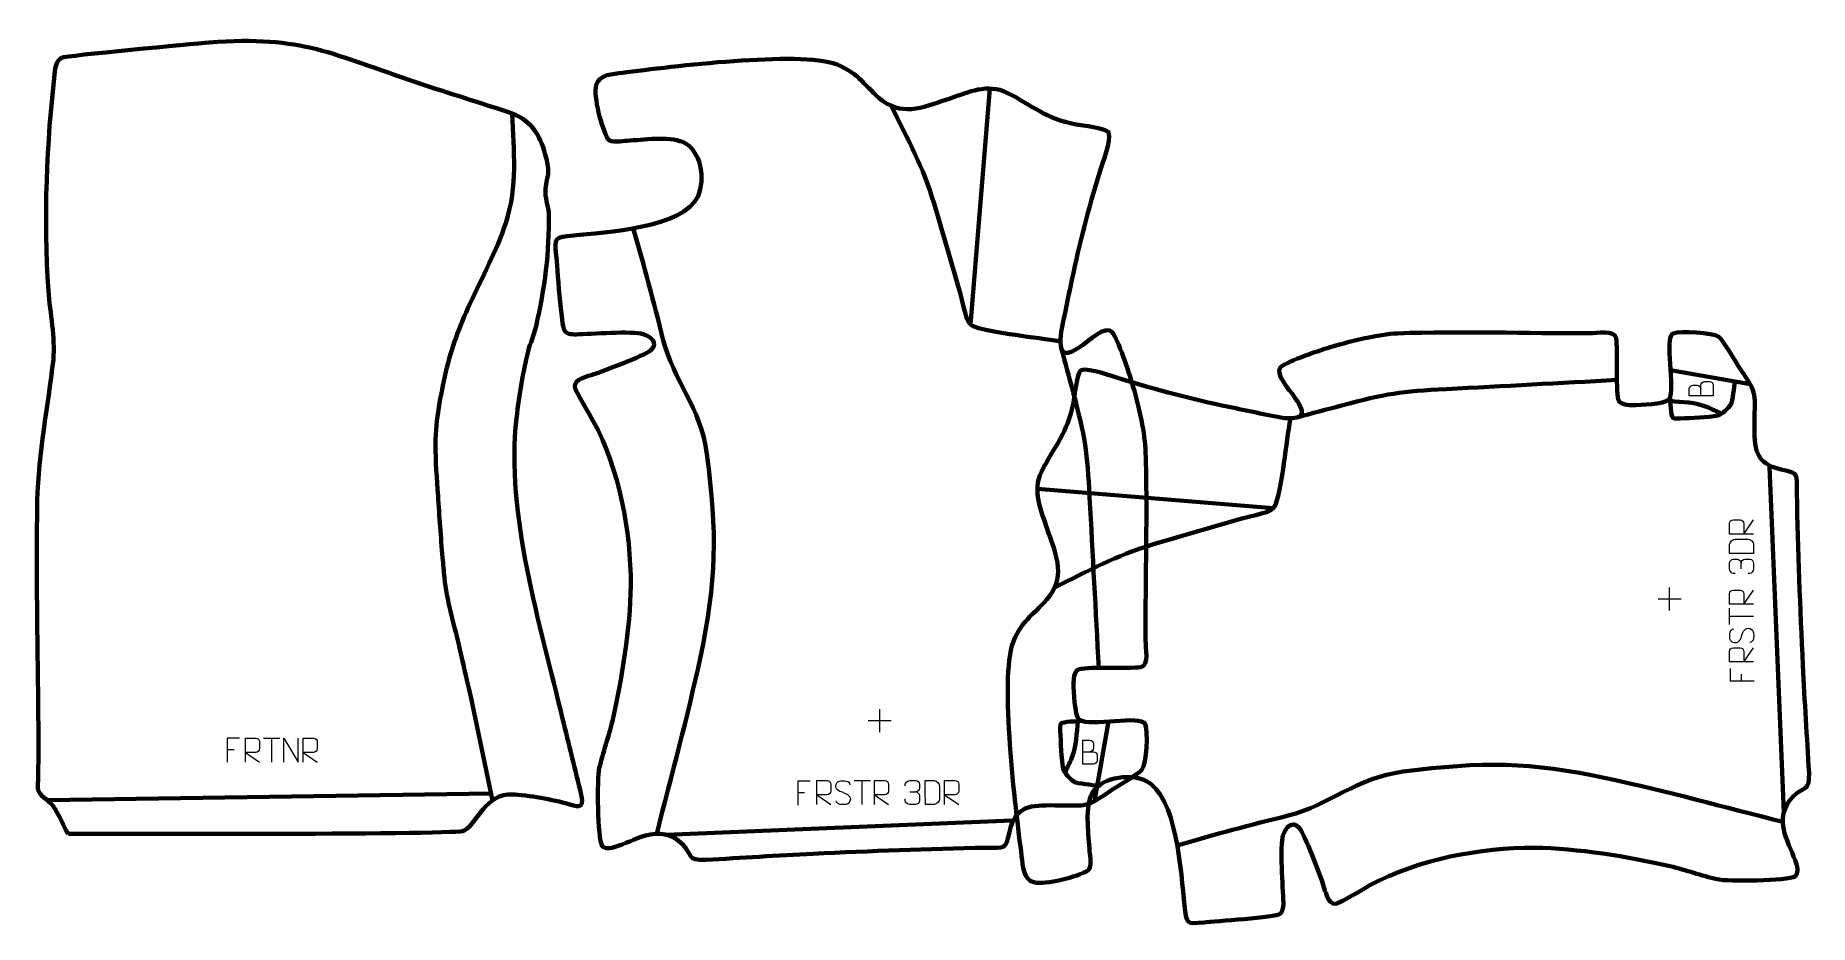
# Model space of a CAD drawing. Header units: metres. Extents: x 0 to 1846, y -93 to 832.
import ezdxf

# ---------------------------------------------------------------- set-up
doc = ezdxf.new("R2010")
doc.units = ezdxf.units.M

msp = doc.modelspace()

# ---------------------------------------------------------------- linework, layer by layer
at = {"layer": 'layer 2', "color": 142, "lineweight": 158}
for points in [[(972.7409, 531.1805), (972.7409, 531.1805), (992.7879, 776.5702), (992.7879, 776.5702)], [(1701.05865, 483.5229), (1701.05865, 483.5229), (1783.85575, 468.7911), (1783.85575, 468.7911)], [(1818.84735, 23.1896), (1818.84735, 23.1896), (1803.95535, 382.941), (1803.95535, 382.941)], [(1287.66685, 339.8882), (1287.66685, 339.8882), (1042.27715, 359.9352), (1042.27715, 359.9352)], [(1116.3756, 117.7887), (1116.3756, 117.7887), (1101.6438, 34.9916), (1101.6438, 34.9916)], [(656.0423, 0), (656.0423, 0), (1015.7937, 14.892), (1015.7937, 14.892)]]:
    msp.add_open_spline(points, degree=3, dxfattribs=at)
for points, knots in [([(890.3159, 758.5182), (907.8079, 722.7639), (923.4324, 695.1135), (934.7521, 656.8321), (934.7521, 656.8321), (945.9935, 618.8162), (957.8419, 580.7035), (967.4176, 542.2621), (967.4176, 542.2621), (969.6175, 533.4308), (972.6067, 530.0949), (977.3467, 528.4632), (977.3467, 528.4632), (995.6511, 522.1621), (1042.4618, 517.413), (1064.8522, 513.6054), (1064.8522, 513.6054), (1064.8522, 513.6054), (1066.3364, 513.353), (1066.3364, 513.353)], [0, 0, 0, 0, 0.1666666667, 0.1666666667, 0.1666666667, 0.1666666667, 0.3333333333, 0.3333333333, 0.3333333333, 0.3333333333, 0.5, 0.5, 0.5, 0.5, 0.6666666667, 0.6666666667, 0.6666666667, 0.6666666667, 1, 1, 1, 1]), ([(621.6809, 631.0582), (633.1923, 592.5151), (643.043, 554.6867), (652.8082, 515.7031), (652.8082, 515.7031), (663.8283, 471.7099), (692.075, 445.634), (698.5375, 395.9111), (698.5375, 395.9111), (709.2352, 313.6029), (708.8096, 265.0135), (691.384, 183.4405), (691.384, 183.4405), (678.2969, 122.1776), (661.5036, 61.7694), (646.3022, 1.013)], [0, 0, 0, 0, 0.2, 0.2, 0.2, 0.2, 0.4, 0.4, 0.4, 0.4, 0.6, 0.6, 0.6, 0.6, 1, 1, 1, 1]), ([(1106.1474, 173.7101), (1102.9795, 232.799), (1099.8116, 291.8878), (1096.6439, 350.9767), (1096.6439, 350.9767), (1094.1739, 398.3089), (1091.9925, 413.9846), (1079.5728, 460.2146), (1079.5728, 460.2146), (1075.4215, 475.667), (1071.2702, 491.1195), (1067.1189, 506.5719)], [0, 0, 0, 0, 0.25, 0.25, 0.25, 0.25, 0.5, 0.5, 0.5, 0.5, 1, 1, 1, 1]), ([(1645.13725, 473.2947), (1586.04835, 470.1268), (1526.95955, 466.9589), (1467.87065, 463.7912), (1467.87065, 463.7912), (1420.53845, 461.3212), (1404.86275, 459.1398), (1358.63275, 446.7201), (1358.63275, 446.7201), (1343.18035, 442.5688), (1327.72785, 438.4175), (1312.27545, 434.2662)], [0, 0, 0, 0, 0.25, 0.25, 0.25, 0.25, 0.5, 0.5, 0.5, 0.5, 1, 1, 1, 1]), ([(1767.72255, 471.6617), (1767.01665, 466.5758), (1765.68895, 451.2955), (1763.62285, 447.7457), (1763.62285, 447.7457), (1761.57405, 444.2257), (1754.32475, 437.1918), (1750.28985, 436.357), (1750.28985, 436.357), (1740.03785, 434.236), (1722.38015, 433.963), (1711.09475, 433.1271), (1711.09475, 433.1271), (1709.55495, 433.0142), (1704.41195, 432.863), (1703.23065, 433.8692), (1703.23065, 433.8692), (1701.12105, 435.6662), (1700.62355, 451.7633), (1700.33825, 455.316)], [0, 0, 0, 0, 0.1666666667, 0.1666666667, 0.1666666667, 0.1666666667, 0.3333333333, 0.3333333333, 0.3333333333, 0.3333333333, 0.5, 0.5, 0.5, 0.5, 0.6666666667, 0.6666666667, 0.6666666667, 0.6666666667, 1, 1, 1, 1]), ([(1700.57015, 451.4729), (1712.90035, 450.2308), (1727.04945, 450.0823), (1738.50885, 445.3173), (1738.50885, 445.3173), (1743.77265, 443.1286), (1748.92145, 440.5822), (1754.10545, 438.2045)], [0, 0, 0, 0, 0.3333333333, 0.3333333333, 0.3333333333, 0.3333333333, 1, 1, 1, 1]), ([(1060.32915, 257.4632), (1096.08345, 274.9552), (1123.73385, 290.5797), (1162.01525, 301.8994), (1162.01525, 301.8994), (1200.03115, 313.1408), (1238.14385, 324.9892), (1276.58525, 334.5649), (1276.58525, 334.5649), (1285.41655, 336.7648), (1288.75245, 339.754), (1290.38415, 344.494), (1290.38415, 344.494), (1296.68525, 362.7984), (1301.43435, 409.6091), (1305.24195, 431.9995), (1305.24195, 431.9995), (1305.24195, 431.9995), (1305.49435, 433.4837), (1305.49435, 433.4837)], [0, 0, 0, 0, 0.1666666667, 0.1666666667, 0.1666666667, 0.1666666667, 0.3333333333, 0.3333333333, 0.3333333333, 0.3333333333, 0.5, 0.5, 0.5, 0.5, 0.6666666667, 0.6666666667, 0.6666666667, 0.6666666667, 1, 1, 1, 1]), ([(1104.5144, 51.1248), (1099.4285, 51.8307), (1084.1482, 53.1584), (1080.5984, 55.2245), (1080.5984, 55.2245), (1077.0784, 57.2733), (1070.0445, 64.5226), (1069.2097, 68.5575), (1069.2097, 68.5575), (1067.0887, 78.8095), (1066.8157, 96.4672), (1065.9798, 107.7526), (1065.9798, 107.7526), (1065.8669, 109.2924), (1065.7157, 114.4354), (1066.7219, 115.6167), (1066.7219, 115.6167), (1068.5189, 117.7263), (1084.616, 118.2238), (1088.1687, 118.5091)], [0, 0, 0, 0, 0.1666666667, 0.1666666667, 0.1666666667, 0.1666666667, 0.3333333333, 0.3333333333, 0.3333333333, 0.3333333333, 0.5, 0.5, 0.5, 0.5, 0.6666666667, 0.6666666667, 0.6666666667, 0.6666666667, 1, 1, 1, 1]), ([(1084.3256, 118.2772), (1083.0835, 105.947), (1082.935, 91.7979), (1078.17, 80.3385), (1078.17, 80.3385), (1075.9813, 75.0747), (1073.4349, 69.9259), (1071.0572, 64.7419)], [0, 0, 0, 0, 0.3333333333, 0.3333333333, 0.3333333333, 0.3333333333, 1, 1, 1, 1]), ([(1187.78915, -11.1718), (1226.33225, 0.3396), (1264.16065, 10.1903), (1303.14425, 19.9555), (1303.14425, 19.9555), (1347.13745, 30.9756), (1373.21335, 59.2223), (1422.93625, 65.6848), (1422.93625, 65.6848), (1505.24445, 76.3825), (1553.83385, 75.9569), (1635.40685, 58.5313), (1635.40685, 58.5313), (1696.66975, 45.4442), (1757.07795, 28.6509), (1817.83435, 13.4495)], [0, 0, 0, 0, 0.2, 0.2, 0.2, 0.2, 0.4, 0.4, 0.4, 0.4, 0.6, 0.6, 0.6, 0.6, 1, 1, 1, 1])]:
    msp.add_open_spline(points, degree=3, knots=knots, dxfattribs=at)
at = {"layer": 'layer 2', "color": 140, "lineweight": 158}
msp.add_open_spline([(495.9802, 750.7533), (497.1494, 710.1525), (502.102, 676.3237), (489.2153, 636.5857), (489.2153, 636.5857), (479.8055, 607.5695), (464.4442, 580.1007), (451.7898, 552.3595), (451.7898, 552.3595), (441.1708, 528.976), (432.6564, 506.7631), (426.8456, 481.6636), (426.8456, 481.6636), (421.455, 456.1812), (416.3695, 433.0463), (416.1277, 406.7761), (416.1277, 406.7761), (416.0425, 388.7861), (417.6534, 370.728), (418.7971, 352.7795), (418.7971, 352.7795), (420.1502, 331.2616), (421.6745, 309.771), (423.4981, 288.2874), (423.4981, 288.2874), (424.1006, 281.3281), (424.7558, 274.3802), (425.4625, 267.4307), (425.4625, 267.4307), (427.8371, 244.2498), (434.987, 220.7574), (440.2601, 198.0278), (440.2601, 198.0278), (443.5301, 183.8151), (446.8, 169.6024), (450.0699, 155.3897), (450.0699, 155.3897), (450.9719, 151.469), (451.874, 147.5482), (452.776, 143.6275), (452.776, 143.6275), (452.776, 143.6275), (475.4515, 35.7881), (475.4515, 35.7881)], degree=3, knots=[0, 0, 0, 0, 0.0833333333, 0.0833333333, 0.0833333333, 0.0833333333, 0.1666666667, 0.1666666667, 0.1666666667, 0.1666666667, 0.25, 0.25, 0.25, 0.25, 0.3333333333, 0.3333333333, 0.3333333333, 0.3333333333, 0.4166666667, 0.4166666667, 0.4166666667, 0.4166666667, 0.5, 0.5, 0.5, 0.5, 0.5833333333, 0.5833333333, 0.5833333333, 0.5833333333, 0.6666666667, 0.6666666667, 0.6666666667, 0.6666666667, 0.75, 0.75, 0.75, 0.75, 0.8333333333, 0.8333333333, 0.8333333333, 0.8333333333, 1, 1, 1, 1], dxfattribs=at)
at = {"layer": 'layer 2', "color": 250, "lineweight": 9}
for points, knots in [([(1732.42195, 456.8633), (1732.42155, 460.5019), (1732.42155, 464.089), (1732.42195, 467.7284), (1732.42195, 467.7284), (1732.43925, 469.7038), (1734.17535, 471.6274), (1736.22495, 471.6274), (1736.22495, 471.6274), (1737.35355, 471.627), (1740.40295, 471.627), (1741.53185, 471.6274), (1741.53185, 471.6274), (1743.38975, 471.645), (1745.40365, 470.1029), (1745.38675, 467.7814), (1745.38675, 467.7814), (1745.38635, 464.1416), (1745.38635, 460.5022), (1745.38675, 456.8633), (1745.38675, 456.8633), (1737.06845, 456.8633), (1728.75065, 456.8633), (1720.43315, 456.8633), (1720.43315, 456.8633), (1720.43315, 459.237), (1720.43315, 461.6111), (1720.43315, 463.9853), (1720.43315, 463.9853), (1720.41555, 465.6661), (1722.32605, 467.7629), (1724.28845, 467.7806), (1724.28845, 467.7806), (1726.35455, 467.7802), (1726.50055, 467.7802), (1728.56705, 467.7806), (1728.56705, 467.7806), (1730.63315, 467.7979), (1732.43925, 465.9434), (1732.42195, 463.9334)], [0, 0, 0, 0, 0.0909090909, 0.0909090909, 0.0909090909, 0.0909090909, 0.1818181818, 0.1818181818, 0.1818181818, 0.1818181818, 0.2727272727, 0.2727272727, 0.2727272727, 0.2727272727, 0.3636363636, 0.3636363636, 0.3636363636, 0.3636363636, 0.4545454545, 0.4545454545, 0.4545454545, 0.4545454545, 0.5454545455, 0.5454545455, 0.5454545455, 0.5454545455, 0.6363636364, 0.6363636364, 0.6363636364, 0.6363636364, 0.7272727273, 0.7272727273, 0.7272727273, 0.7272727273, 0.8181818182, 0.8181818182, 0.8181818182, 0.8181818182, 1, 1, 1, 1]), ([(1787.35755, 312.9372), (1787.35755, 312.9372), (1762.40405, 312.9372), (1762.40405, 312.9372), (1762.40405, 312.9372), (1762.40405, 316.532), (1762.40405, 320.1275), (1762.40405, 323.7227), (1762.40405, 323.7227), (1762.44175, 326.048), (1763.93175, 327.6053), (1766.29815, 327.6012), (1766.29815, 327.6012), (1768.33365, 327.6008), (1771.39305, 327.6008), (1773.42905, 327.6012), (1773.42905, 327.6012), (1775.30455, 327.5947), (1777.24635, 325.7824), (1777.26545, 323.7729), (1777.26545, 323.7729), (1777.26545, 323.7729), (1777.26545, 312.9372), (1777.26545, 312.9372), (1777.26545, 312.9372), (1777.26545, 312.9372), (1787.35755, 327.5919), (1787.35755, 327.5919)], [0, 0, 0, 0, 0.125, 0.125, 0.125, 0.125, 0.25, 0.25, 0.25, 0.25, 0.375, 0.375, 0.375, 0.375, 0.5, 0.5, 0.5, 0.5, 0.625, 0.625, 0.625, 0.625, 0.75, 0.75, 0.75, 0.75, 1, 1, 1, 1]), ([(1787.32945, 292.877), (1787.32905, 295.2088), (1787.35305, 300.159), (1787.35335, 302.4905), (1787.35335, 302.4905), (1787.45875, 304.4155), (1783.91715, 307.7341), (1781.89985, 307.7229), (1781.89985, 307.7229), (1776.12975, 307.7225), (1773.96005, 307.7225), (1768.19075, 307.7229), (1768.19075, 307.7229), (1766.05265, 307.7186), (1762.39255, 304.3441), (1762.40605, 302.1917), (1762.40605, 302.1917), (1762.40605, 299.866), (1762.40605, 295.1417), (1762.40605, 292.8156), (1762.40605, 292.8156), (1768.15295, 292.816), (1781.58215, 292.8773), (1787.32945, 292.877)], [0, 0, 0, 0, 0.1428571429, 0.1428571429, 0.1428571429, 0.1428571429, 0.2857142857, 0.2857142857, 0.2857142857, 0.2857142857, 0.4285714286, 0.4285714286, 0.4285714286, 0.4285714286, 0.5714285714, 0.5714285714, 0.5714285714, 0.5714285714, 0.7142857143, 0.7142857143, 0.7142857143, 0.7142857143, 1, 1, 1, 1]), ([(1768.08835, 271.9047), (1768.08835, 271.9047), (1766.23115, 271.9047), (1766.23115, 271.9047), (1766.23115, 271.9047), (1764.48925, 271.8904), (1762.37115, 274.5549), (1762.39385, 276.614), (1762.39385, 276.614), (1762.39385, 278.6781), (1762.39385, 280.7421), (1762.39385, 282.8058), (1762.39385, 282.8058), (1762.38505, 285.0003), (1764.23185, 286.5986), (1766.14395, 286.643), (1766.14395, 286.643), (1767.57905, 286.6426), (1769.01415, 286.6426), (1770.44965, 286.643), (1770.44965, 286.643), (1772.10315, 286.5944), (1774.33315, 284.9918), (1774.32315, 282.7935), (1774.32315, 282.7935), (1774.33435, 284.9972), (1776.13755, 286.6052), (1778.19705, 286.6592), (1778.19705, 286.6592), (1779.98175, 286.6588), (1781.76645, 286.6588), (1783.55155, 286.6592), (1783.55155, 286.6592), (1785.61295, 286.6693), (1787.37605, 284.6144), (1787.36795, 282.7935), (1787.36795, 282.7935), (1787.36765, 280.7282), (1787.36765, 278.663), (1787.36795, 276.5974), (1787.36795, 276.5974), (1787.35645, 274.4288), (1784.95625, 271.8978), (1783.49445, 271.8792), (1783.49445, 271.8792), (1783.49445, 271.8792), (1781.58585, 271.8792), (1781.58585, 271.8792)], [0, 0, 0, 0, 0.0769230769, 0.0769230769, 0.0769230769, 0.0769230769, 0.1538461538, 0.1538461538, 0.1538461538, 0.1538461538, 0.2307692308, 0.2307692308, 0.2307692308, 0.2307692308, 0.3076923077, 0.3076923077, 0.3076923077, 0.3076923077, 0.3846153846, 0.3846153846, 0.3846153846, 0.3846153846, 0.4615384615, 0.4615384615, 0.4615384615, 0.4615384615, 0.5384615385, 0.5384615385, 0.5384615385, 0.5384615385, 0.6153846154, 0.6153846154, 0.6153846154, 0.6153846154, 0.6923076923, 0.6923076923, 0.6923076923, 0.6923076923, 0.7692307692, 0.7692307692, 0.7692307692, 0.7692307692, 0.8461538462, 0.8461538462, 0.8461538462, 0.8461538462, 1, 1, 1, 1]), ([(1787.35755, 239.9372), (1787.35755, 239.9372), (1762.40405, 239.9372), (1762.40405, 239.9372), (1762.40405, 239.9372), (1762.40405, 243.532), (1762.40405, 247.1275), (1762.40405, 250.7227), (1762.40405, 250.7227), (1762.44175, 253.048), (1763.93175, 254.6053), (1766.29815, 254.6012), (1766.29815, 254.6012), (1768.33365, 254.6008), (1771.39305, 254.6008), (1773.42905, 254.6012), (1773.42905, 254.6012), (1775.30455, 254.5947), (1777.24635, 252.7824), (1777.26545, 250.7729), (1777.26545, 250.7729), (1777.26545, 250.7729), (1777.26545, 239.9372), (1777.26545, 239.9372), (1777.26545, 239.9372), (1777.26545, 239.9372), (1787.35755, 254.5919), (1787.35755, 254.5919)], [0, 0, 0, 0, 0.125, 0.125, 0.125, 0.125, 0.25, 0.25, 0.25, 0.25, 0.375, 0.375, 0.375, 0.375, 0.5, 0.5, 0.5, 0.5, 0.625, 0.625, 0.625, 0.625, 0.75, 0.75, 0.75, 0.75, 1, 1, 1, 1]), ([(1774.88075, 207.2693), (1773.41035, 203.021), (1771.61455, 198.1129), (1766.09425, 200.118), (1766.09425, 200.118), (1761.95435, 201.6215), (1762.34285, 206.8351), (1762.94395, 210.4387), (1762.94395, 210.4387), (1763.42115, 213.2993), (1764.63435, 214.164), (1766.71845, 214.4746)], [0, 0, 0, 0, 0.25, 0.25, 0.25, 0.25, 0.5, 0.5, 0.5, 0.5, 1, 1, 1, 1]), ([(1774.88085, 207.2693), (1776.52755, 211.2879), (1778.41585, 216.3174), (1783.77615, 214.4834), (1783.77615, 214.4834), (1788.04255, 213.0236), (1787.78585, 208.1128), (1787.23115, 204.3867), (1787.23115, 204.3867), (1786.82135, 201.6367), (1785.60785, 200.4158), (1783.49565, 200.0378)], [0, 0, 0, 0, 0.25, 0.25, 0.25, 0.25, 0.5, 0.5, 0.5, 0.5, 1, 1, 1, 1]), ([(1787.35745, 179.9372), (1787.35745, 179.9372), (1762.40395, 179.9372), (1762.40395, 179.9372), (1762.40395, 179.9372), (1762.40395, 183.532), (1762.40395, 187.1275), (1762.40395, 190.7227), (1762.40395, 190.7227), (1762.44165, 193.048), (1763.93165, 194.6053), (1766.29805, 194.6012), (1766.29805, 194.6012), (1768.33355, 194.6008), (1771.39295, 194.6008), (1773.42895, 194.6012), (1773.42895, 194.6012), (1775.30445, 194.5947), (1777.24625, 192.7824), (1777.26535, 190.7729), (1777.26535, 190.7729), (1777.26535, 190.7729), (1777.26535, 179.9372), (1777.26535, 179.9372), (1777.26535, 179.9372), (1777.26535, 179.9372), (1787.35745, 194.5919), (1787.35745, 194.5919)], [0, 0, 0, 0, 0.125, 0.125, 0.125, 0.125, 0.25, 0.25, 0.25, 0.25, 0.375, 0.375, 0.375, 0.375, 0.5, 0.5, 0.5, 0.5, 0.625, 0.625, 0.625, 0.625, 0.75, 0.75, 0.75, 0.75, 1, 1, 1, 1]), ([(1763.00105, 172.9751), (1763.00105, 172.9751), (1763.00105, 160.1011), (1763.00105, 160.1011), (1763.00105, 160.1011), (1763.00105, 160.1011), (1787.95465, 160.1011), (1787.95465, 160.1011)], [0, 0, 0, 0, 0.3333333333, 0.3333333333, 0.3333333333, 0.3333333333, 1, 1, 1, 1]), ([(1089.716, 86.4254), (1093.3546, 86.4258), (1096.9417, 86.4258), (1100.5811, 86.4254), (1100.5811, 86.4254), (1102.5565, 86.4081), (1104.4801, 84.672), (1104.4801, 82.6224), (1104.4801, 82.6224), (1104.4797, 81.4938), (1104.4797, 78.4444), (1104.4801, 77.3155), (1104.4801, 77.3155), (1104.4977, 75.4576), (1102.9556, 73.4437), (1100.6341, 73.4606), (1100.6341, 73.4606), (1096.9943, 73.461), (1093.3549, 73.461), (1089.716, 73.4606), (1089.716, 73.4606), (1089.716, 81.7789), (1089.716, 90.0967), (1089.716, 98.4142), (1089.716, 98.4142), (1092.0897, 98.4142), (1094.4638, 98.4142), (1096.838, 98.4142), (1096.838, 98.4142), (1098.5188, 98.4318), (1100.6156, 96.5213), (1100.6333, 94.5589), (1100.6333, 94.5589), (1100.6329, 92.4928), (1100.6329, 92.3468), (1100.6333, 90.2803), (1100.6333, 90.2803), (1100.6506, 88.2142), (1098.7961, 86.4081), (1096.7861, 86.4254)], [0, 0, 0, 0, 0.0909090909, 0.0909090909, 0.0909090909, 0.0909090909, 0.1818181818, 0.1818181818, 0.1818181818, 0.1818181818, 0.2727272727, 0.2727272727, 0.2727272727, 0.2727272727, 0.3636363636, 0.3636363636, 0.3636363636, 0.3636363636, 0.4545454545, 0.4545454545, 0.4545454545, 0.4545454545, 0.5454545455, 0.5454545455, 0.5454545455, 0.5454545455, 0.6363636364, 0.6363636364, 0.6363636364, 0.6363636364, 0.7272727273, 0.7272727273, 0.7272727273, 0.7272727273, 0.8181818182, 0.8181818182, 0.8181818182, 0.8181818182, 1, 1, 1, 1]), ([(805.8278, 55.8463), (805.8278, 55.8463), (792.9538, 55.8463), (792.9538, 55.8463), (792.9538, 55.8463), (792.9538, 55.8463), (792.9538, 30.8927), (792.9538, 30.8927)], [0, 0, 0, 0, 0.3333333333, 0.3333333333, 0.3333333333, 0.3333333333, 1, 1, 1, 1]), ([(812.7899, 31.4899), (812.7899, 31.4899), (812.7899, 56.4434), (812.7899, 56.4434), (812.7899, 56.4434), (816.3847, 56.4434), (819.9802, 56.4434), (823.5754, 56.4434), (823.5754, 56.4434), (825.9007, 56.4057), (827.458, 54.9157), (827.4539, 52.5493), (827.4539, 52.5493), (827.4535, 50.5138), (827.4535, 47.4544), (827.4539, 45.4184), (827.4539, 45.4184), (827.4474, 43.5429), (825.6351, 41.6011), (823.6256, 41.582), (823.6256, 41.582), (823.6256, 41.582), (812.7899, 41.582), (812.7899, 41.582), (812.7899, 41.582), (812.7899, 41.582), (827.4446, 31.4899), (827.4446, 31.4899)], [0, 0, 0, 0, 0.125, 0.125, 0.125, 0.125, 0.25, 0.25, 0.25, 0.25, 0.375, 0.375, 0.375, 0.375, 0.5, 0.5, 0.5, 0.5, 0.625, 0.625, 0.625, 0.625, 0.75, 0.75, 0.75, 0.75, 1, 1, 1, 1]), ([(840.122, 43.9666), (835.8737, 45.437), (830.9656, 47.2328), (832.9707, 52.7531), (832.9707, 52.7531), (834.4742, 56.893), (839.6878, 56.5045), (843.2914, 55.9034), (843.2914, 55.9034), (846.152, 55.4262), (847.0167, 54.213), (847.3273, 52.1289)], [0, 0, 0, 0, 0.25, 0.25, 0.25, 0.25, 0.5, 0.5, 0.5, 0.5, 1, 1, 1, 1]), ([(872.7899, 31.4898), (872.7899, 31.4898), (872.7899, 56.4433), (872.7899, 56.4433), (872.7899, 56.4433), (876.3847, 56.4433), (879.9802, 56.4433), (883.5754, 56.4433), (883.5754, 56.4433), (885.9007, 56.4056), (887.458, 54.9156), (887.4539, 52.5492), (887.4539, 52.5492), (887.4535, 50.5137), (887.4535, 47.4543), (887.4539, 45.4183), (887.4539, 45.4183), (887.4474, 43.5428), (885.6351, 41.601), (883.6256, 41.5819), (883.6256, 41.5819), (883.6256, 41.5819), (872.7899, 41.5819), (872.7899, 41.5819), (872.7899, 41.5819), (872.7899, 41.5819), (887.4446, 31.4898), (887.4446, 31.4898)], [0, 0, 0, 0, 0.125, 0.125, 0.125, 0.125, 0.25, 0.25, 0.25, 0.25, 0.375, 0.375, 0.375, 0.375, 0.5, 0.5, 0.5, 0.5, 0.625, 0.625, 0.625, 0.625, 0.75, 0.75, 0.75, 0.75, 1, 1, 1, 1]), ([(904.7574, 50.759), (904.7574, 50.759), (904.7574, 52.6162), (904.7574, 52.6162), (904.7574, 52.6162), (904.7431, 54.3581), (907.4076, 56.4762), (909.4667, 56.4535), (909.4667, 56.4535), (911.5308, 56.4535), (913.5948, 56.4535), (915.6585, 56.4535), (915.6585, 56.4535), (917.853, 56.4623), (919.4513, 54.6155), (919.4957, 52.7034), (919.4957, 52.7034), (919.4953, 51.2683), (919.4953, 49.8332), (919.4957, 48.3977), (919.4957, 48.3977), (919.4471, 46.7442), (917.8445, 44.5142), (915.6462, 44.5242), (915.6462, 44.5242), (917.8499, 44.513), (919.4579, 42.7098), (919.5119, 40.6503), (919.5119, 40.6503), (919.5115, 38.8656), (919.5115, 37.0809), (919.5119, 35.2958), (919.5119, 35.2958), (919.522, 33.2344), (917.4671, 31.4713), (915.6462, 31.4794), (915.6462, 31.4794), (913.5809, 31.4797), (911.5157, 31.4797), (909.4501, 31.4794), (909.4501, 31.4794), (907.2815, 31.4909), (904.7505, 33.8911), (904.7319, 35.3529), (904.7319, 35.3529), (904.7319, 35.3529), (904.7319, 37.2615), (904.7319, 37.2615)], [0, 0, 0, 0, 0.0769230769, 0.0769230769, 0.0769230769, 0.0769230769, 0.1538461538, 0.1538461538, 0.1538461538, 0.1538461538, 0.2307692308, 0.2307692308, 0.2307692308, 0.2307692308, 0.3076923077, 0.3076923077, 0.3076923077, 0.3076923077, 0.3846153846, 0.3846153846, 0.3846153846, 0.3846153846, 0.4615384615, 0.4615384615, 0.4615384615, 0.4615384615, 0.5384615385, 0.5384615385, 0.5384615385, 0.5384615385, 0.6153846154, 0.6153846154, 0.6153846154, 0.6153846154, 0.6923076923, 0.6923076923, 0.6923076923, 0.6923076923, 0.7692307692, 0.7692307692, 0.7692307692, 0.7692307692, 0.8461538462, 0.8461538462, 0.8461538462, 0.8461538462, 1, 1, 1, 1]), ([(925.7297, 31.5179), (928.0615, 31.5183), (933.0117, 31.4943), (935.3432, 31.494), (935.3432, 31.494), (937.2682, 31.3886), (940.5868, 34.9302), (940.5756, 36.9475), (940.5756, 36.9475), (940.5752, 42.7176), (940.5752, 44.8873), (940.5756, 50.6566), (940.5756, 50.6566), (940.5713, 52.7947), (937.1968, 56.4548), (935.0444, 56.4413), (935.0444, 56.4413), (932.7187, 56.4413), (927.9944, 56.4413), (925.6683, 56.4413), (925.6683, 56.4413), (925.6687, 50.6944), (925.73, 37.2652), (925.7297, 31.5179)], [0, 0, 0, 0, 0.1428571429, 0.1428571429, 0.1428571429, 0.1428571429, 0.2857142857, 0.2857142857, 0.2857142857, 0.2857142857, 0.4285714286, 0.4285714286, 0.4285714286, 0.4285714286, 0.5714285714, 0.5714285714, 0.5714285714, 0.5714285714, 0.7142857143, 0.7142857143, 0.7142857143, 0.7142857143, 1, 1, 1, 1]), ([(945.7899, 31.4898), (945.7899, 31.4898), (945.7899, 56.4433), (945.7899, 56.4433), (945.7899, 56.4433), (949.3847, 56.4433), (952.9802, 56.4433), (956.5754, 56.4433), (956.5754, 56.4433), (958.9007, 56.4056), (960.458, 54.9156), (960.4539, 52.5492), (960.4539, 52.5492), (960.4535, 50.5137), (960.4535, 47.4543), (960.4539, 45.4183), (960.4539, 45.4183), (960.4474, 43.5428), (958.6351, 41.601), (956.6256, 41.5819), (956.6256, 41.5819), (956.6256, 41.5819), (945.7899, 41.5819), (945.7899, 41.5819), (945.7899, 41.5819), (945.7899, 41.5819), (960.4446, 31.4898), (960.4446, 31.4898)], [0, 0, 0, 0, 0.125, 0.125, 0.125, 0.125, 0.25, 0.25, 0.25, 0.25, 0.375, 0.375, 0.375, 0.375, 0.5, 0.5, 0.5, 0.5, 0.625, 0.625, 0.625, 0.625, 0.75, 0.75, 0.75, 0.75, 1, 1, 1, 1]), ([(840.122, 43.9665), (844.1406, 42.3198), (849.1701, 40.4315), (847.3361, 35.0712), (847.3361, 35.0712), (845.8763, 30.8048), (840.9655, 31.0615), (837.2394, 31.6162), (837.2394, 31.6162), (834.4894, 32.026), (833.2685, 33.2395), (832.8905, 35.3517)], [0, 0, 0, 0, 0.25, 0.25, 0.25, 0.25, 0.5, 0.5, 0.5, 0.5, 1, 1, 1, 1])]:
    msp.add_open_spline(points, degree=3, knots=knots, dxfattribs=at)
for points in [[(1774.33355, 276.6144), (1774.33355, 276.6144), (1774.33355, 282.8108), (1774.33355, 282.8108)], [(1688.01835, 245.3558), (1688.01835, 245.3558), (1711.99625, 245.3558), (1711.99625, 245.3558)], [(1700.00735, 233.3669), (1700.00735, 233.3669), (1700.00735, 257.3448), (1700.00735, 257.3448)], [(1787.35755, 227.2695), (1787.35755, 227.2695), (1762.40405, 227.2695), (1762.40405, 227.2695)], [(1762.42755, 218.7757), (1762.42755, 218.7757), (1762.42755, 235.7629), (1762.42755, 235.7629)], [(1774.88075, 160.1011), (1774.88075, 160.1011), (1774.88075, 167.2692), (1774.88075, 167.2692)], [(878.2085, 130.829), (878.2085, 130.829), (878.2085, 106.8511), (878.2085, 106.8511)], [(866.2196, 118.84), (866.2196, 118.84), (890.1975, 118.84), (890.1975, 118.84)], [(851.6284, 56.4198), (851.6284, 56.4198), (868.6156, 56.4198), (868.6156, 56.4198)], [(860.1222, 31.4898), (860.1222, 31.4898), (860.1222, 56.4433), (860.1222, 56.4433)], [(792.9538, 43.9666), (792.9538, 43.9666), (800.1219, 43.9666), (800.1219, 43.9666)], [(909.4671, 44.5138), (909.4671, 44.5138), (915.6635, 44.5138), (915.6635, 44.5138)]]:
    msp.add_open_spline(points, degree=3, dxfattribs=at)
at = {"layer": 'layer 2', "color": 140, "lineweight": 158}
msp.add_open_spline([(12.3653, 35.8591), (12.3653, 35.8591), (473.9842, 42.7666), (473.9842, 42.7666)], degree=3, dxfattribs=at)
at = {"layer": 'layer 3', "color": 242, "lineweight": 158}
for points, knots in [([(34.3071, 0.9238), (30.5519, 5.4138), (23.8957, 22.6268), (18.5195, 29.6823), (18.5195, 29.6823), (18.5195, 29.6823), (17.6938, 30.7659), (17.6938, 30.7659), (17.6938, 30.7659), (14.7003, 34.1152), (10.9288, 37.0691), (7.4402, 39.8985), (7.4402, 39.8985), (0.6139, 46.1388), (2.7537, 50.6766), (2.877, 59.609), (2.877, 59.609), (3.8517, 155.5283), (0, 251.8589), (1.8814, 347.5983), (1.8814, 347.5983), (3.37, 397.6779), (12.8248, 445.0557), (18.5956, 494.4752), (18.5956, 494.4752), (20.6403, 517.5353), (15.1325, 542.7734), (13.5035, 566.1992), (13.5035, 566.1992), (8.25, 641.7457), (11.565, 719.3568), (20.162, 794.6662), (20.162, 794.6662), (21.0612, 802.5434), (23.4511, 806.475), (27.1042, 808.488), (27.1042, 808.488), (31.8019, 811.0765), (163.9657, 822.7587), (180.6248, 824.5712), (180.6248, 824.5712), (278.9655, 831.8166), (308.4785, 812.2532), (397.6992, 782.443), (397.6992, 782.443), (430.3698, 771.5554), (463.3078, 761.5469), (495.9802, 750.7533), (495.9802, 750.7533), (518.3804, 741.7039), (525.6918, 725.8723), (531.49, 703.5958), (531.49, 703.5958), (535.6739, 686.7585), (532.2387, 687.4555), (530.644, 672.1881), (530.644, 672.1881), (529.6117, 662.3054), (533.639, 655.9748), (533.8911, 646.7227), (533.8911, 646.7227), (534.9679, 607.2013), (529.4948, 567.6996), (520.7839, 529.2256), (520.7839, 529.2256), (518.6538, 519.8174), (514.6008, 511.5807), (512.5365, 503.0415), (512.5365, 503.0415), (507.1689, 480.8375), (503.335, 459.7505), (500.3638, 433.3361), (500.3638, 433.3361), (489.1743, 333.8628), (525.115, 217.7504), (548.3898, 120.8072), (548.3898, 120.8072), (554.7291, 94.4248), (561.4365, 68.0458), (567.6949, 41.6746), (567.6949, 41.6746), (571.6809, 24.8791), (563.4911, 29.6863), (551.4856, 32.7914), (551.4856, 32.7914), (534.009, 37.2707), (509.4386, 42.1278), (491.5171, 41.9978), (491.5171, 41.9978), (465.0277, 39.0983), (457.6954, 7.6674), (444.2812, 3.8337), (444.2812, 3.8337), (430.867, 0), (34.3071, 0.9238), (34.3071, 0.9238)], [0, 0, 0, 0, 0.04, 0.04, 0.04, 0.04, 0.08, 0.08, 0.08, 0.08, 0.12, 0.12, 0.12, 0.12, 0.16, 0.16, 0.16, 0.16, 0.2, 0.2, 0.2, 0.2, 0.24, 0.24, 0.24, 0.24, 0.28, 0.28, 0.28, 0.28, 0.32, 0.32, 0.32, 0.32, 0.36, 0.36, 0.36, 0.36, 0.4, 0.4, 0.4, 0.4, 0.44, 0.44, 0.44, 0.44, 0.48, 0.48, 0.48, 0.48, 0.52, 0.52, 0.52, 0.52, 0.56, 0.56, 0.56, 0.56, 0.6, 0.6, 0.6, 0.6, 0.64, 0.64, 0.64, 0.64, 0.68, 0.68, 0.68, 0.68, 0.72, 0.72, 0.72, 0.72, 0.76, 0.76, 0.76, 0.76, 0.8, 0.8, 0.8, 0.8, 0.84, 0.84, 0.84, 0.84, 0.88, 0.88, 0.88, 0.88, 0.92, 0.92, 0.92, 0.92, 1, 1, 1, 1]), ([(673.423, 720.98), (657.7876, 726.9026), (632.503, 723.3582), (615.4435, 722.1981), (615.4435, 722.1981), (610.9612, 721.8183), (598.2334, 719.6984), (595.5496, 723.9428), (595.5496, 723.9428), (589.2253, 734.6457), (580.0915, 768.2823), (583.3732, 780.3412), (583.3732, 780.3412), (586.4085, 791.4947), (600.8263, 791.6344), (610.6231, 792.9129), (610.6231, 792.9129), (661.5764, 799.5623), (794.0435, 815.9444), (833.2756, 801.8433), (833.2756, 801.8433), (858.2587, 791.6044), (862.2633, 778.9052), (881.2009, 763.919), (881.2009, 763.919), (903.8862, 746.7386), (927.354, 758.6199), (951.3799, 766.3318), (951.3799, 766.3318), (970.9841, 772.9808), (990.4649, 782.0741), (1010.6748, 772.2853), (1010.6748, 772.2853), (1038.5248, 758.3939), (1049.7385, 745.4863), (1082.5425, 739.1058), (1082.5425, 739.1058), (1088.733, 738.1245), (1113.1599, 735.4226), (1116.3087, 731.238), (1116.3087, 731.238), (1119.2683, 721.874), (1109.9187, 699.1952), (1106.8334, 688.8805), (1106.8334, 688.8805), (1095.5484, 651.0865), (1086.1766, 616.128), (1078.1732, 577.4434), (1078.1732, 577.4434), (1074.2252, 558.3213), (1069.9826, 538.9043), (1066.526, 519.714), (1066.526, 519.714), (1064.9789, 496.678), (1072.4876, 497.8954), (1089.271, 509.6453), (1089.271, 509.6453), (1094.8442, 513.5471), (1113.3144, 530.6828), (1119.7944, 523.2566), (1119.7944, 523.2566), (1126.0368, 516.1027), (1137.9269, 479.853), (1140.9149, 469.6739), (1140.9149, 469.6739), (1146.7743, 449.7123), (1153.5748, 422.3139), (1154.6506, 401.5719), (1154.6506, 401.5719), (1157.0448, 334.9225), (1154.5112, 268.4616), (1154.7949, 201.8263), (1154.7949, 201.8263), (1154.8241, 194.9641), (1158.7135, 175.9792), (1149.7382, 174.5025), (1149.7382, 174.5025), (1138.6364, 172.676), (1088.9208, 175.2333), (1084.5157, 171.8092), (1084.5157, 171.8092), (1080.4094, 168.6178), (1079.8599, 162.0849), (1079.9206, 157.0106), (1079.9206, 157.0106), (1080.0054, 149.9171), (1080.9473, 124.5066), (1085.6935, 119.6481), (1085.6935, 119.6481), (1097.9717, 111.8387), (1149.6081, 125.3023), (1154.5749, 115.0785), (1154.5749, 115.0785), (1157.6057, 107.5684), (1155.7548, 74.006), (1150.9469, 67.7126), (1150.9469, 67.7126), (1147.1389, 62.7279), (1127.4333, 51.5627), (1120.9211, 47.3884), (1120.9211, 47.3884), (1091.3179, 27.5277), (1096.1179, 30.2451), (1060.3459, 30.5977), (1060.3459, 30.5977), (1035.6256, 30.7999), (1019.21, 30.723), (1013.1382, 2.6755), (1013.1382, 2.6755), (1009.016, -16.2796), (1008.366, -13.2088), (988.4141, -13.5346), (988.4141, -13.5346), (928.939, -14.6045), (868.5178, -16.9047), (809.0909, -19.8043), (809.0909, -19.8043), (771.7147, -21.6411), (734.7086, -23.9162), (697.3758, -26.2204), (697.3758, -26.2204), (676.8643, -26.6952), (684.2921, -21.4876), (673.0878, -9.8591), (673.0878, -9.8591), (662.5948, 1.0311), (648.6105, 3.0257), (634.5154, -0.7064), (634.5154, -0.7064), (622.9091, -4.2603), (613.4277, -9.5529), (602.1701, -13.0323), (602.1701, -13.0323), (594.9327, -15.2691), (591.5306, -13.6142), (589.5839, -11.7555), (589.5839, -11.7555), (584.6099, -3.8511), (584.0253, 58.5372), (586.5647, 69.5404), (586.5647, 69.5404), (590.3057, 85.75), (596.1686, 101.7621), (600.1104, 118.2235), (600.1104, 118.2235), (610.0909, 161.5992), (618.7007, 214.879), (619.3471, 259.2998), (619.3471, 259.2998), (619.4416, 316.057), (607.4883, 379.9959), (580.3038, 430.5442), (580.3038, 430.5442), (576.907, 436.6203), (561.7598, 461.6529), (561.0529, 466.0384), (561.0529, 466.0384), (559.7266, 474.2669), (574.8001, 477.1221), (580.837, 479.2345), (580.837, 479.2345), (591.8903, 483.1023), (632.529, 498.0732), (640.1715, 504.2168), (640.1715, 504.2168), (648.6485, 511.6964), (639.7163, 518.7597), (632.1927, 521.0759), (632.1927, 521.0759), (621.3584, 524.4112), (577.6322, 521.1051), (562.4895, 520.6964), (562.4895, 520.6964), (556.22, 520.5272), (552.625, 521.7505), (550.5404, 524.043), (550.5404, 524.043), (546.7821, 528.1759), (542.921, 592.7614), (541.7135, 602.9816), (541.7135, 602.9816), (539.4269, 622.3362), (540.3881, 621.4383), (559.5596, 623.5487), (559.5596, 623.5487), (592.2084, 627.2235), (674.4209, 631.0992), (689.2645, 664.6013), (689.2645, 664.6013), (697.0821, 682.2458), (692.5184, 712.3443), (673.423, 720.98)], [0, 0, 0, 0, 0.0204081633, 0.0204081633, 0.0204081633, 0.0204081633, 0.0408163265, 0.0408163265, 0.0408163265, 0.0408163265, 0.0612244898, 0.0612244898, 0.0612244898, 0.0612244898, 0.0816326531, 0.0816326531, 0.0816326531, 0.0816326531, 0.1020408163, 0.1020408163, 0.1020408163, 0.1020408163, 0.1224489796, 0.1224489796, 0.1224489796, 0.1224489796, 0.1428571429, 0.1428571429, 0.1428571429, 0.1428571429, 0.1632653061, 0.1632653061, 0.1632653061, 0.1632653061, 0.1836734694, 0.1836734694, 0.1836734694, 0.1836734694, 0.2040816327, 0.2040816327, 0.2040816327, 0.2040816327, 0.2244897959, 0.2244897959, 0.2244897959, 0.2244897959, 0.2448979592, 0.2448979592, 0.2448979592, 0.2448979592, 0.2653061224, 0.2653061224, 0.2653061224, 0.2653061224, 0.2857142857, 0.2857142857, 0.2857142857, 0.2857142857, 0.306122449, 0.306122449, 0.306122449, 0.306122449, 0.3265306122, 0.3265306122, 0.3265306122, 0.3265306122, 0.3469387755, 0.3469387755, 0.3469387755, 0.3469387755, 0.3673469388, 0.3673469388, 0.3673469388, 0.3673469388, 0.387755102, 0.387755102, 0.387755102, 0.387755102, 0.4081632653, 0.4081632653, 0.4081632653, 0.4081632653, 0.4285714286, 0.4285714286, 0.4285714286, 0.4285714286, 0.4489795918, 0.4489795918, 0.4489795918, 0.4489795918, 0.4693877551, 0.4693877551, 0.4693877551, 0.4693877551, 0.4897959184, 0.4897959184, 0.4897959184, 0.4897959184, 0.5102040816, 0.5102040816, 0.5102040816, 0.5102040816, 0.5306122449, 0.5306122449, 0.5306122449, 0.5306122449, 0.5510204082, 0.5510204082, 0.5510204082, 0.5510204082, 0.5714285714, 0.5714285714, 0.5714285714, 0.5714285714, 0.5918367347, 0.5918367347, 0.5918367347, 0.5918367347, 0.612244898, 0.612244898, 0.612244898, 0.612244898, 0.6326530612, 0.6326530612, 0.6326530612, 0.6326530612, 0.6530612245, 0.6530612245, 0.6530612245, 0.6530612245, 0.6734693878, 0.6734693878, 0.6734693878, 0.6734693878, 0.693877551, 0.693877551, 0.693877551, 0.693877551, 0.7142857143, 0.7142857143, 0.7142857143, 0.7142857143, 0.7346938776, 0.7346938776, 0.7346938776, 0.7346938776, 0.7551020408, 0.7551020408, 0.7551020408, 0.7551020408, 0.7755102041, 0.7755102041, 0.7755102041, 0.7755102041, 0.7959183673, 0.7959183673, 0.7959183673, 0.7959183673, 0.8163265306, 0.8163265306, 0.8163265306, 0.8163265306, 0.8367346939, 0.8367346939, 0.8367346939, 0.8367346939, 0.8571428571, 0.8571428571, 0.8571428571, 0.8571428571, 0.8775510204, 0.8775510204, 0.8775510204, 0.8775510204, 0.8979591837, 0.8979591837, 0.8979591837, 0.8979591837, 0.9183673469, 0.9183673469, 0.9183673469, 0.9183673469, 0.9387755102, 0.9387755102, 0.9387755102, 0.9387755102, 0.9591836735, 0.9591836735, 0.9591836735, 0.9591836735, 1, 1, 1, 1]), ([(1097.86735, 40.5703), (1091.94475, 24.9349), (1095.48915, -0.3497), (1096.64925, -17.4092), (1096.64925, -17.4092), (1097.02905, -21.8915), (1099.14895, -34.6193), (1094.90455, -37.3031), (1094.90455, -37.3031), (1084.20165, -43.6274), (1050.56505, -52.7612), (1038.50615, -49.4795), (1038.50615, -49.4795), (1027.35265, -46.4442), (1027.21295, -32.0264), (1025.93445, -22.2296), (1025.93445, -22.2296), (1019.28505, 28.7237), (1002.90295, 161.1908), (1017.00405, 200.4229), (1017.00405, 200.4229), (1027.24295, 225.406), (1039.94215, 229.4106), (1054.92835, 248.3482), (1054.92835, 248.3482), (1072.10875, 271.0335), (1060.22745, 294.5013), (1052.51555, 318.5272), (1052.51555, 318.5272), (1045.86655, 338.1314), (1036.77325, 357.6122), (1046.56205, 377.8221), (1046.56205, 377.8221), (1060.45345, 405.6721), (1073.36105, 416.8858), (1079.74155, 449.6898), (1079.74155, 449.6898), (1080.72285, 455.8803), (1083.42475, 480.3072), (1087.60935, 483.456), (1087.60935, 483.456), (1096.97335, 486.4156), (1119.65215, 477.066), (1129.96685, 473.9807), (1129.96685, 473.9807), (1167.76085, 462.6957), (1202.71935, 453.3239), (1241.40395, 445.3205), (1241.40395, 445.3205), (1260.52605, 441.3725), (1279.94305, 437.1299), (1299.13335, 433.6733), (1299.13335, 433.6733), (1322.16935, 432.1262), (1320.95195, 439.6349), (1309.20205, 456.4183), (1309.20205, 456.4183), (1305.30025, 461.9915), (1288.16455, 480.4617), (1295.59075, 486.9417), (1295.59075, 486.9417), (1302.74465, 493.1841), (1338.99435, 505.0742), (1349.17345, 508.0622), (1349.17345, 508.0622), (1369.13505, 513.9216), (1396.53345, 520.7221), (1417.27545, 521.7979), (1417.27545, 521.7979), (1483.92485, 524.1921), (1550.38575, 521.6585), (1617.02105, 521.9422), (1617.02105, 521.9422), (1623.88325, 521.9714), (1642.86815, 525.8608), (1644.34485, 516.8855), (1644.34485, 516.8855), (1646.17135, 505.7837), (1643.61405, 456.0681), (1647.03815, 451.663), (1647.03815, 451.663), (1650.22955, 447.5567), (1656.76245, 447.0072), (1661.83675, 447.0679), (1661.83675, 447.0679), (1668.93025, 447.1527), (1694.34075, 448.0946), (1699.19925, 452.8408), (1699.19925, 452.8408), (1707.00865, 465.119), (1693.54505, 516.7554), (1703.76885, 521.7222), (1703.76885, 521.7222), (1711.27895, 524.753), (1744.84135, 522.9021), (1751.13475, 518.0942), (1751.13475, 518.0942), (1756.11945, 514.2862), (1767.28465, 494.5806), (1771.45895, 488.0684), (1771.45895, 488.0684), (1791.31965, 458.4652), (1788.60225, 463.2652), (1788.24965, 427.4932), (1788.24965, 427.4932), (1788.04745, 402.7729), (1788.12435, 386.3573), (1816.17185, 380.2855), (1816.17185, 380.2855), (1835.12695, 376.1633), (1832.05615, 375.5133), (1832.38195, 355.5614), (1832.38195, 355.5614), (1833.45185, 296.0863), (1835.75205, 235.6651), (1838.65165, 176.2382), (1838.65165, 176.2382), (1840.48845, 138.862), (1842.76355, 101.8559), (1845.06775, 64.5231), (1845.06775, 64.5231), (1845.54255, 44.0116), (1840.33495, 51.4394), (1828.70645, 40.2351), (1828.70645, 40.2351), (1817.81625, 29.7421), (1815.82165, 15.7578), (1819.55375, 1.6627), (1819.55375, 1.6627), (1823.10765, -9.9436), (1828.40025, -19.425), (1831.87965, -30.6826), (1831.87965, -30.6826), (1834.11645, -37.92), (1832.46155, -41.3221), (1830.60285, -43.2688), (1830.60285, -43.2688), (1822.69845, -48.2428), (1760.31015, -48.8274), (1749.30695, -46.288), (1749.30695, -46.288), (1733.09735, -42.547), (1717.08525, -36.6841), (1700.62385, -32.7423), (1700.62385, -32.7423), (1657.24815, -22.7618), (1603.96835, -14.152), (1559.54755, -13.5056), (1559.54755, -13.5056), (1502.79035, -13.4111), (1438.85145, -25.3644), (1388.30315, -52.5489), (1388.30315, -52.5489), (1382.22705, -55.9457), (1357.19445, -71.0929), (1352.80895, -71.7998), (1352.80895, -71.7998), (1344.58045, -73.1261), (1341.72525, -58.0526), (1339.61285, -52.0157), (1339.61285, -52.0157), (1335.74505, -40.9624), (1320.77415, -0.3237), (1314.63055, 7.3188), (1314.63055, 7.3188), (1307.15095, 15.7958), (1300.08765, 6.8636), (1297.77145, -0.66), (1297.77145, -0.66), (1294.43615, -11.4943), (1297.74225, -55.2205), (1298.15095, -70.3632), (1298.15095, -70.3632), (1298.32015, -76.6327), (1297.09685, -80.2277), (1294.80435, -82.3123), (1294.80435, -82.3123), (1290.67145, -86.0706), (1226.08595, -89.9317), (1215.86575, -91.1392), (1215.86575, -91.1392), (1196.51115, -93.4258), (1197.40905, -92.4646), (1195.29865, -73.2931), (1195.29865, -73.2931), (1191.62385, -40.6443), (1187.74815, 41.5682), (1154.24605, 56.4118), (1154.24605, 56.4118), (1136.60155, 64.2294), (1106.50305, 59.6657), (1097.86735, 40.5703)], [0, 0, 0, 0, 0.0204081633, 0.0204081633, 0.0204081633, 0.0204081633, 0.0408163265, 0.0408163265, 0.0408163265, 0.0408163265, 0.0612244898, 0.0612244898, 0.0612244898, 0.0612244898, 0.0816326531, 0.0816326531, 0.0816326531, 0.0816326531, 0.1020408163, 0.1020408163, 0.1020408163, 0.1020408163, 0.1224489796, 0.1224489796, 0.1224489796, 0.1224489796, 0.1428571429, 0.1428571429, 0.1428571429, 0.1428571429, 0.1632653061, 0.1632653061, 0.1632653061, 0.1632653061, 0.1836734694, 0.1836734694, 0.1836734694, 0.1836734694, 0.2040816327, 0.2040816327, 0.2040816327, 0.2040816327, 0.2244897959, 0.2244897959, 0.2244897959, 0.2244897959, 0.2448979592, 0.2448979592, 0.2448979592, 0.2448979592, 0.2653061224, 0.2653061224, 0.2653061224, 0.2653061224, 0.2857142857, 0.2857142857, 0.2857142857, 0.2857142857, 0.306122449, 0.306122449, 0.306122449, 0.306122449, 0.3265306122, 0.3265306122, 0.3265306122, 0.3265306122, 0.3469387755, 0.3469387755, 0.3469387755, 0.3469387755, 0.3673469388, 0.3673469388, 0.3673469388, 0.3673469388, 0.387755102, 0.387755102, 0.387755102, 0.387755102, 0.4081632653, 0.4081632653, 0.4081632653, 0.4081632653, 0.4285714286, 0.4285714286, 0.4285714286, 0.4285714286, 0.4489795918, 0.4489795918, 0.4489795918, 0.4489795918, 0.4693877551, 0.4693877551, 0.4693877551, 0.4693877551, 0.4897959184, 0.4897959184, 0.4897959184, 0.4897959184, 0.5102040816, 0.5102040816, 0.5102040816, 0.5102040816, 0.5306122449, 0.5306122449, 0.5306122449, 0.5306122449, 0.5510204082, 0.5510204082, 0.5510204082, 0.5510204082, 0.5714285714, 0.5714285714, 0.5714285714, 0.5714285714, 0.5918367347, 0.5918367347, 0.5918367347, 0.5918367347, 0.612244898, 0.612244898, 0.612244898, 0.612244898, 0.6326530612, 0.6326530612, 0.6326530612, 0.6326530612, 0.6530612245, 0.6530612245, 0.6530612245, 0.6530612245, 0.6734693878, 0.6734693878, 0.6734693878, 0.6734693878, 0.693877551, 0.693877551, 0.693877551, 0.693877551, 0.7142857143, 0.7142857143, 0.7142857143, 0.7142857143, 0.7346938776, 0.7346938776, 0.7346938776, 0.7346938776, 0.7551020408, 0.7551020408, 0.7551020408, 0.7551020408, 0.7755102041, 0.7755102041, 0.7755102041, 0.7755102041, 0.7959183673, 0.7959183673, 0.7959183673, 0.7959183673, 0.8163265306, 0.8163265306, 0.8163265306, 0.8163265306, 0.8367346939, 0.8367346939, 0.8367346939, 0.8367346939, 0.8571428571, 0.8571428571, 0.8571428571, 0.8571428571, 0.8775510204, 0.8775510204, 0.8775510204, 0.8775510204, 0.8979591837, 0.8979591837, 0.8979591837, 0.8979591837, 0.9183673469, 0.9183673469, 0.9183673469, 0.9183673469, 0.9387755102, 0.9387755102, 0.9387755102, 0.9387755102, 0.9591836735, 0.9591836735, 0.9591836735, 0.9591836735, 1, 1, 1, 1])]:
    msp.add_open_spline(points, degree=3, knots=knots, dxfattribs=at)
at = {"layer": 'layer 3', "color": 250, "lineweight": 9}
for points, knots in [([(212.2493, 100.4886), (212.2493, 100.4886), (199.3753, 100.4886), (199.3753, 100.4886), (199.3753, 100.4886), (199.3753, 100.4886), (199.3753, 75.535), (199.3753, 75.535)], [0, 0, 0, 0, 0.3333333333, 0.3333333333, 0.3333333333, 0.3333333333, 1, 1, 1, 1]), ([(218.4802, 75.5351), (218.4802, 75.5351), (218.4802, 100.4886), (218.4802, 100.4886), (218.4802, 100.4886), (222.075, 100.4886), (225.6705, 100.4886), (229.2657, 100.4886), (229.2657, 100.4886), (231.591, 100.4509), (233.1483, 98.9609), (233.1442, 96.5945), (233.1442, 96.5945), (233.1438, 94.559), (233.1438, 91.4996), (233.1442, 89.4636), (233.1442, 89.4636), (233.1377, 87.5881), (231.3254, 85.6463), (229.3159, 85.6272), (229.3159, 85.6272), (229.3159, 85.6272), (218.4802, 85.6272), (218.4802, 85.6272), (218.4802, 85.6272), (218.4802, 85.6272), (233.1349, 75.5351), (233.1349, 75.5351)], [0, 0, 0, 0, 0.125, 0.125, 0.125, 0.125, 0.25, 0.25, 0.25, 0.25, 0.375, 0.375, 0.375, 0.375, 0.5, 0.5, 0.5, 0.5, 0.625, 0.625, 0.625, 0.625, 0.75, 0.75, 0.75, 0.75, 1, 1, 1, 1]), ([(258.4849, 75.5351), (258.4849, 75.5351), (258.4849, 100.4886), (258.4849, 100.4886), (258.4849, 100.4886), (258.4849, 100.4886), (273.1397, 75.5351), (273.1397, 75.5351), (273.1397, 75.5351), (273.1397, 75.5351), (273.1397, 100.4886), (273.1397, 100.4886)], [0, 0, 0, 0, 0.25, 0.25, 0.25, 0.25, 0.5, 0.5, 0.5, 0.5, 1, 1, 1, 1]), ([(278.4802, 75.5351), (278.4802, 75.5351), (278.4802, 100.4886), (278.4802, 100.4886), (278.4802, 100.4886), (282.075, 100.4886), (285.6705, 100.4886), (289.2657, 100.4886), (289.2657, 100.4886), (291.591, 100.4509), (293.1483, 98.9609), (293.1442, 96.5945), (293.1442, 96.5945), (293.1438, 94.559), (293.1438, 91.4996), (293.1442, 89.4636), (293.1442, 89.4636), (293.1377, 87.5881), (291.3254, 85.6463), (289.3159, 85.6272), (289.3159, 85.6272), (289.3159, 85.6272), (278.4802, 85.6272), (278.4802, 85.6272), (278.4802, 85.6272), (278.4802, 85.6272), (293.1349, 75.5351), (293.1349, 75.5351)], [0, 0, 0, 0, 0.125, 0.125, 0.125, 0.125, 0.25, 0.25, 0.25, 0.25, 0.375, 0.375, 0.375, 0.375, 0.5, 0.5, 0.5, 0.5, 0.625, 0.625, 0.625, 0.625, 0.75, 0.75, 0.75, 0.75, 1, 1, 1, 1])]:
    msp.add_open_spline(points, degree=3, knots=knots, dxfattribs=at)
for points in [[(237.3187, 100.4651), (237.3187, 100.4651), (254.3059, 100.4651), (254.3059, 100.4651)], [(245.8125, 75.5351), (245.8125, 75.5351), (245.8125, 100.4886), (245.8125, 100.4886)], [(199.3753, 88.6089), (199.3753, 88.6089), (206.5434, 88.6089), (206.5434, 88.6089)]]:
    msp.add_open_spline(points, degree=3, dxfattribs=at)

doc.saveas('drawing.dxf')
